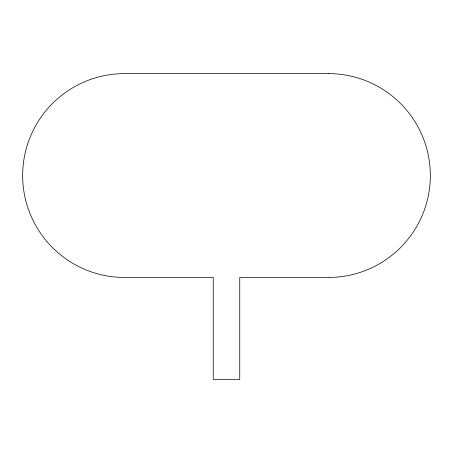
<?xml version="1.0" encoding="UTF-8"?>
<svg xmlns="http://www.w3.org/2000/svg" width="453" height="453" viewBox="0 0 453 453"><rect width="100%" height="100%" fill="white"/><g stroke="black" fill="none" stroke-linecap="round" stroke-linejoin="round"><path stroke-width="0.68" d="M328.425 73.612L124.575 73.612A101.925 101.925 0 0 0 22.65 175.538A101.925 101.925 0 0 0 124.575 277.463L213.25 277.463L213.25 379.388L239.75 379.388L239.75 277.463L328.425 277.463A101.925 101.925 0 0 0 430.35 175.538A101.925 101.925 0 0 0 328.425 73.612"/></g></svg>
